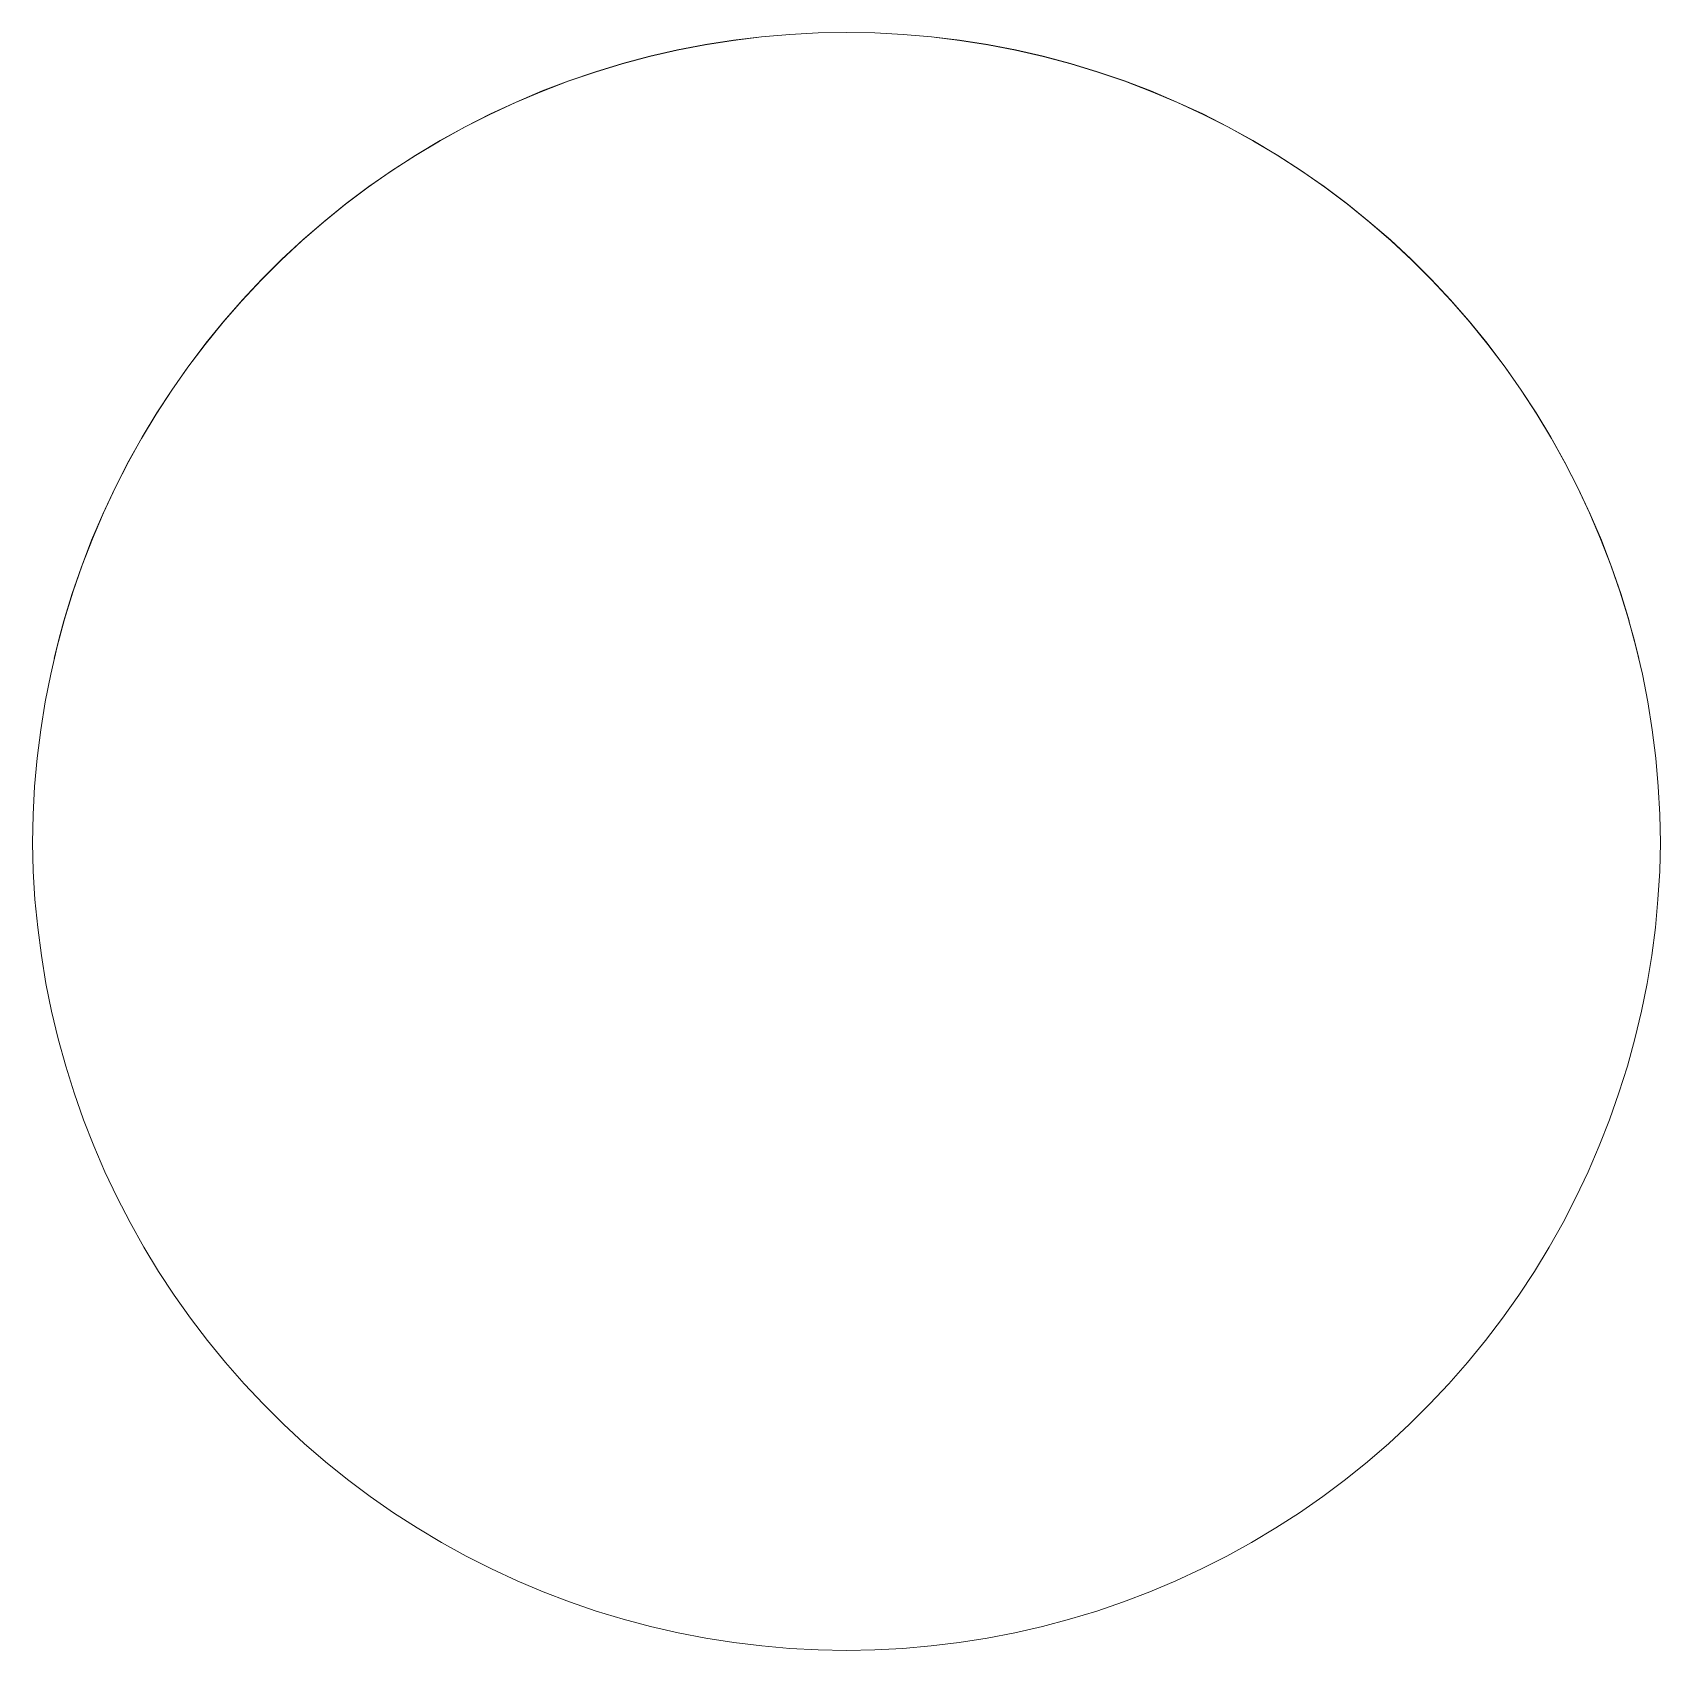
# Model space of a CAD drawing. Header units: millimetres. Extents: x -253 to 4295, y -442 to 2895.
# Drawn here: x 1497.33 to 1512.33, y 980.6 to 995.5 of the extents above; entities that cross this region are included whole.
import ezdxf

# ---------------------------------------------------------------- set-up
doc = ezdxf.new("R2010")
doc.units = ezdxf.units.MM
doc.layers.add('ZANO_R', color=7, linetype='Continuous', lineweight=0)

msp = doc.modelspace()

# ---------------------------------------------------------------- linework, layer by layer
at = {"layer": 'ZANO_R'}
for p, q in [((1503.531, 995.388), (1503.79, 995.428)), ((1503.533, 995.389), (1503.791, 995.43)), ((1503.79, 995.428), (1504.049, 995.46)), ((1503.791, 995.43), (1504.051, 995.461)), ((1504.049, 995.46), (1504.31, 995.482)), ((1504.051, 995.461), (1504.311, 995.483)), ((1504.31, 995.482), (1504.571, 995.496)), ((1504.311, 995.483), (1504.572, 995.496)), ((1504.571, 995.496), (1504.833, 995.5)), ((1504.572, 995.496), (1504.833, 995.5)), ((1504.833, 995.5), (1505.094, 995.496)), ((1504.833, 995.5), (1505.094, 995.496)), ((1505.094, 995.496), (1505.355, 995.483)), ((1505.094, 995.496), (1505.356, 995.482)), ((1505.355, 995.483), (1505.615, 995.461)), ((1505.356, 995.482), (1505.616, 995.46)), ((1505.615, 995.461), (1505.874, 995.43)), ((1505.616, 995.46), (1505.876, 995.428)), ((1505.874, 995.43), (1506.132, 995.389)), ((1505.876, 995.428), (1506.134, 995.388)), ((1502.767, 995.213), (1503.019, 995.28)), ((1502.77, 995.215), (1503.022, 995.282)), ((1503.019, 995.28), (1503.274, 995.338)), ((1503.022, 995.282), (1503.277, 995.34)), ((1503.274, 995.338), (1503.531, 995.388)), ((1503.277, 995.34), (1503.533, 995.389)), ((1506.132, 995.389), (1506.389, 995.34)), ((1506.134, 995.388), (1506.391, 995.338)), ((1506.389, 995.34), (1506.644, 995.282)), ((1506.391, 995.338), (1506.646, 995.28)), ((1506.644, 995.282), (1506.896, 995.215)), ((1506.646, 995.28), (1506.899, 995.213)), ((1502.269, 995.052), (1502.516, 995.136)), ((1502.273, 995.055), (1502.52, 995.139)), ((1502.516, 995.136), (1502.767, 995.213)), ((1502.52, 995.139), (1502.77, 995.215)), ((1506.896, 995.215), (1507.146, 995.139)), ((1506.899, 995.213), (1507.149, 995.136)), ((1507.146, 995.139), (1507.393, 995.055)), ((1507.149, 995.136), (1507.397, 995.052)), ((1501.784, 994.856), (1502.024, 994.958)), ((1501.788, 994.86), (1502.029, 994.962)), ((1502.024, 994.958), (1502.269, 995.052)), ((1502.029, 994.962), (1502.273, 995.055)), ((1507.393, 995.055), (1507.637, 994.962)), ((1507.397, 995.052), (1507.641, 994.958)), ((1507.637, 994.962), (1507.878, 994.86)), ((1507.641, 994.958), (1507.882, 994.856)), ((1501.546, 994.746), (1501.784, 994.856)), ((1501.551, 994.75), (1501.788, 994.86)), ((1507.878, 994.86), (1508.115, 994.75)), ((1507.882, 994.856), (1508.119, 994.746)), ((1501.313, 994.628), (1501.546, 994.746)), ((1501.318, 994.632), (1501.551, 994.75)), ((1508.115, 994.75), (1508.348, 994.632)), ((1508.119, 994.746), (1508.353, 994.628)), ((1500.86, 994.367), (1501.084, 994.501)), ((1500.865, 994.372), (1501.089, 994.506)), ((1501.084, 994.501), (1501.313, 994.628)), ((1501.089, 994.506), (1501.318, 994.632)), ((1508.348, 994.632), (1508.576, 994.506)), ((1508.353, 994.628), (1508.582, 994.501)), ((1508.576, 994.506), (1508.801, 994.372)), ((1508.582, 994.501), (1508.806, 994.367)), ((1500.64, 994.225), (1500.86, 994.367)), ((1500.646, 994.23), (1500.865, 994.372)), ((1508.801, 994.372), (1509.02, 994.23)), ((1508.806, 994.367), (1509.026, 994.225)), ((1500.425, 994.075), (1500.64, 994.225)), ((1500.431, 994.081), (1500.646, 994.23)), ((1509.02, 994.23), (1509.234, 994.081)), ((1509.026, 994.225), (1509.24, 994.075)), ((1500.216, 993.918), (1500.425, 994.075)), ((1500.222, 993.924), (1500.431, 994.081)), ((1509.234, 994.081), (1509.443, 993.924)), ((1509.24, 994.075), (1509.449, 993.918)), ((1500.013, 993.754), (1500.216, 993.918)), ((1500.019, 993.76), (1500.222, 993.924)), ((1509.443, 993.924), (1509.647, 993.76)), ((1509.449, 993.918), (1509.653, 993.754)), ((1499.815, 993.582), (1500.013, 993.754)), ((1499.822, 993.59), (1500.019, 993.76)), ((1509.647, 993.76), (1509.844, 993.59)), ((1509.653, 993.754), (1509.851, 993.582)), ((1499.623, 993.404), (1499.815, 993.582)), ((1499.63, 993.412), (1499.822, 993.59)), ((1509.844, 993.59), (1510.036, 993.412)), ((1509.851, 993.582), (1510.042, 993.404)), ((1499.438, 993.219), (1499.623, 993.404)), ((1499.445, 993.228), (1499.63, 993.412)), ((1510.036, 993.412), (1510.221, 993.228)), ((1510.042, 993.404), (1510.227, 993.219)), ((1499.26, 993.028), (1499.438, 993.219)), ((1499.266, 993.037), (1499.445, 993.228)), ((1510.221, 993.228), (1510.399, 993.037)), ((1510.227, 993.219), (1510.406, 993.028)), ((1499.088, 992.831), (1499.26, 993.028)), ((1499.095, 992.84), (1499.266, 993.037)), ((1510.399, 993.037), (1510.571, 992.84)), ((1510.406, 993.028), (1510.578, 992.831)), ((1498.923, 992.628), (1499.088, 992.831)), ((1498.93, 992.638), (1499.095, 992.84)), ((1510.571, 992.84), (1510.736, 992.638)), ((1510.578, 992.831), (1510.743, 992.628)), ((1498.765, 992.419), (1498.923, 992.628)), ((1498.772, 992.429), (1498.93, 992.638)), ((1510.736, 992.638), (1510.894, 992.429)), ((1510.743, 992.628), (1510.901, 992.419)), ((1498.615, 992.205), (1498.765, 992.419)), ((1498.622, 992.216), (1498.772, 992.429)), ((1510.894, 992.429), (1511.044, 992.216)), ((1510.901, 992.419), (1511.051, 992.205)), ((1498.472, 991.986), (1498.615, 992.205)), ((1498.479, 991.997), (1498.622, 992.216)), ((1511.044, 992.216), (1511.187, 991.997)), ((1511.051, 992.205), (1511.194, 991.986)), ((1498.337, 991.762), (1498.472, 991.986)), ((1498.344, 991.774), (1498.479, 991.997)), ((1511.187, 991.997), (1511.322, 991.774)), ((1511.194, 991.986), (1511.329, 991.762)), ((1498.209, 991.533), (1498.337, 991.762)), ((1498.217, 991.545), (1498.344, 991.774)), ((1511.322, 991.774), (1511.449, 991.545)), ((1511.329, 991.762), (1511.456, 991.533)), ((1498.09, 991.301), (1498.209, 991.533)), ((1498.098, 991.313), (1498.217, 991.545)), ((1511.449, 991.545), (1511.568, 991.313)), ((1511.456, 991.533), (1511.575, 991.301)), ((1497.979, 991.064), (1498.09, 991.301)), ((1497.987, 991.077), (1498.098, 991.313)), ((1511.568, 991.313), (1511.679, 991.077)), ((1511.575, 991.301), (1511.686, 991.064)), ((1497.877, 990.823), (1497.979, 991.064)), ((1497.884, 990.836), (1497.987, 991.077)), ((1511.679, 991.077), (1511.781, 990.836)), ((1511.686, 991.064), (1511.789, 990.823)), ((1497.783, 990.579), (1497.877, 990.823)), ((1497.79, 990.593), (1497.884, 990.836)), ((1511.781, 990.836), (1511.876, 990.593)), ((1511.789, 990.823), (1511.883, 990.579)), ((1497.697, 990.332), (1497.783, 990.579)), ((1497.704, 990.346), (1497.79, 990.593)), ((1511.876, 990.593), (1511.961, 990.346)), ((1511.883, 990.579), (1511.968, 990.332)), ((1497.62, 990.082), (1497.697, 990.332)), ((1497.628, 990.096), (1497.704, 990.346)), ((1511.961, 990.346), (1512.038, 990.096)), ((1511.968, 990.332), (1512.045, 990.082)), ((1497.559, 989.844), (1497.628, 990.096)), ((1497.622, 990.081), (1497.575, 989.908)), ((1512.038, 990.096), (1512.106, 989.844)), ((1512.091, 989.908), (1512.043, 990.081)), ((1497.575, 989.908), (1497.531, 989.734)), ((1512.134, 989.734), (1512.091, 989.908)), ((1497.5, 989.59), (1497.559, 989.844)), ((1512.106, 989.844), (1512.166, 989.59)), ((1497.45, 989.334), (1497.5, 989.59)), ((1512.166, 989.59), (1512.216, 989.334)), ((1497.408, 989.076), (1497.45, 989.334)), ((1512.216, 989.334), (1512.258, 989.076)), ((1497.376, 988.817), (1497.408, 989.076)), ((1512.258, 989.076), (1512.29, 988.817)), ((1497.352, 988.556), (1497.376, 988.817)), ((1512.29, 988.817), (1512.313, 988.556)), ((1497.338, 988.296), (1497.352, 988.556)), ((1512.313, 988.556), (1512.328, 988.296)), ((1497.333, 988.035), (1497.338, 988.296)), ((1512.328, 988.296), (1512.333, 988.035)), ((1497.333, 988.035), (1497.34, 987.774)), ((1512.326, 987.774), (1512.333, 988.035)), ((1497.34, 987.774), (1497.355, 987.514)), ((1512.31, 987.514), (1512.326, 987.774)), ((1497.355, 987.514), (1497.38, 987.255)), ((1512.286, 987.255), (1512.31, 987.514)), ((1497.38, 987.255), (1497.414, 986.997)), ((1512.252, 986.997), (1512.286, 987.255)), ((1497.414, 986.997), (1497.456, 986.74)), ((1512.209, 986.74), (1512.252, 986.997)), ((1497.456, 986.74), (1497.508, 986.485)), ((1512.158, 986.485), (1512.209, 986.74)), ((1497.508, 986.485), (1497.568, 986.231)), ((1512.097, 986.231), (1512.158, 986.485)), ((1497.568, 986.231), (1497.638, 985.98)), ((1512.028, 985.98), (1512.097, 986.231)), ((1497.638, 985.98), (1497.715, 985.732)), ((1511.95, 985.732), (1512.028, 985.98)), ((1497.715, 985.732), (1497.802, 985.486)), ((1511.864, 985.486), (1511.95, 985.732)), ((1497.802, 985.486), (1497.897, 985.244)), ((1511.769, 985.244), (1511.864, 985.486)), ((1497.897, 985.244), (1498, 985.005)), ((1511.666, 985.005), (1511.769, 985.244)), ((1498, 985.005), (1498.111, 984.769)), ((1511.554, 984.769), (1511.666, 985.005)), ((1498.111, 984.769), (1498.231, 984.538)), ((1511.435, 984.538), (1511.554, 984.769)), ((1498.231, 984.538), (1498.358, 984.311)), ((1511.307, 984.311), (1511.435, 984.538)), ((1498.358, 984.311), (1498.494, 984.089)), ((1511.172, 984.089), (1511.307, 984.311)), ((1498.494, 984.089), (1498.637, 983.871)), ((1511.029, 983.871), (1511.172, 984.089)), ((1498.637, 983.871), (1498.787, 983.658)), ((1510.878, 983.658), (1511.029, 983.871)), ((1498.787, 983.658), (1498.945, 983.451)), ((1510.721, 983.451), (1510.878, 983.658)), ((1498.945, 983.451), (1499.11, 983.25)), ((1510.556, 983.25), (1510.721, 983.451)), ((1499.11, 983.25), (1499.282, 983.054)), ((1510.384, 983.054), (1510.556, 983.25)), ((1499.282, 983.054), (1499.46, 982.864)), ((1510.206, 982.864), (1510.384, 983.054)), ((1499.46, 982.864), (1499.645, 982.681)), ((1510.021, 982.681), (1510.206, 982.864)), ((1499.645, 982.681), (1499.836, 982.504)), ((1509.83, 982.504), (1510.021, 982.681)), ((1499.836, 982.504), (1500.033, 982.334)), ((1509.633, 982.334), (1509.83, 982.504)), ((1500.033, 982.334), (1500.236, 982.171)), ((1509.43, 982.171), (1509.633, 982.334)), ((1500.236, 982.171), (1500.445, 982.015)), ((1509.221, 982.015), (1509.43, 982.171)), ((1500.445, 982.015), (1500.658, 981.866)), ((1509.007, 981.866), (1509.221, 982.015)), ((1500.658, 981.866), (1500.877, 981.725)), ((1508.788, 981.725), (1509.007, 981.866)), ((1500.877, 981.725), (1501.101, 981.591)), ((1508.565, 981.591), (1508.788, 981.725)), ((1501.101, 981.591), (1501.329, 981.466)), ((1501.329, 981.466), (1501.561, 981.348)), ((1508.104, 981.348), (1508.337, 981.466)), ((1508.337, 981.466), (1508.565, 981.591)), ((1501.561, 981.348), (1501.798, 981.239)), ((1507.868, 981.239), (1508.104, 981.348)), ((1501.798, 981.239), (1502.037, 981.137)), ((1507.628, 981.137), (1507.868, 981.239)), ((1502.037, 981.137), (1502.281, 981.045)), ((1502.281, 981.045), (1502.527, 980.96)), ((1507.139, 980.96), (1507.385, 981.045)), ((1507.385, 981.045), (1507.628, 981.137)), ((1502.527, 980.96), (1502.776, 980.885)), ((1502.776, 980.885), (1503.028, 980.817)), ((1506.638, 980.817), (1506.889, 980.885)), ((1506.889, 980.885), (1507.139, 980.96)), ((1503.028, 980.817), (1503.282, 980.759)), ((1503.282, 980.759), (1503.537, 980.71)), ((1503.537, 980.71), (1503.795, 980.669)), ((1505.871, 980.669), (1506.128, 980.71)), ((1506.128, 980.71), (1506.384, 980.759)), ((1506.384, 980.759), (1506.638, 980.817)), ((1503.795, 980.669), (1504.053, 980.638)), ((1504.053, 980.638), (1504.312, 980.615)), ((1504.312, 980.615), (1504.572, 980.602)), ((1504.572, 980.602), (1504.833, 980.597)), ((1504.833, 980.597), (1505.093, 980.602)), ((1505.093, 980.602), (1505.353, 980.615)), ((1505.353, 980.615), (1505.613, 980.638)), ((1505.613, 980.638), (1505.871, 980.669))]:
    msp.add_line(p, q, dxfattribs=at)

doc.saveas('drawing.dxf')
